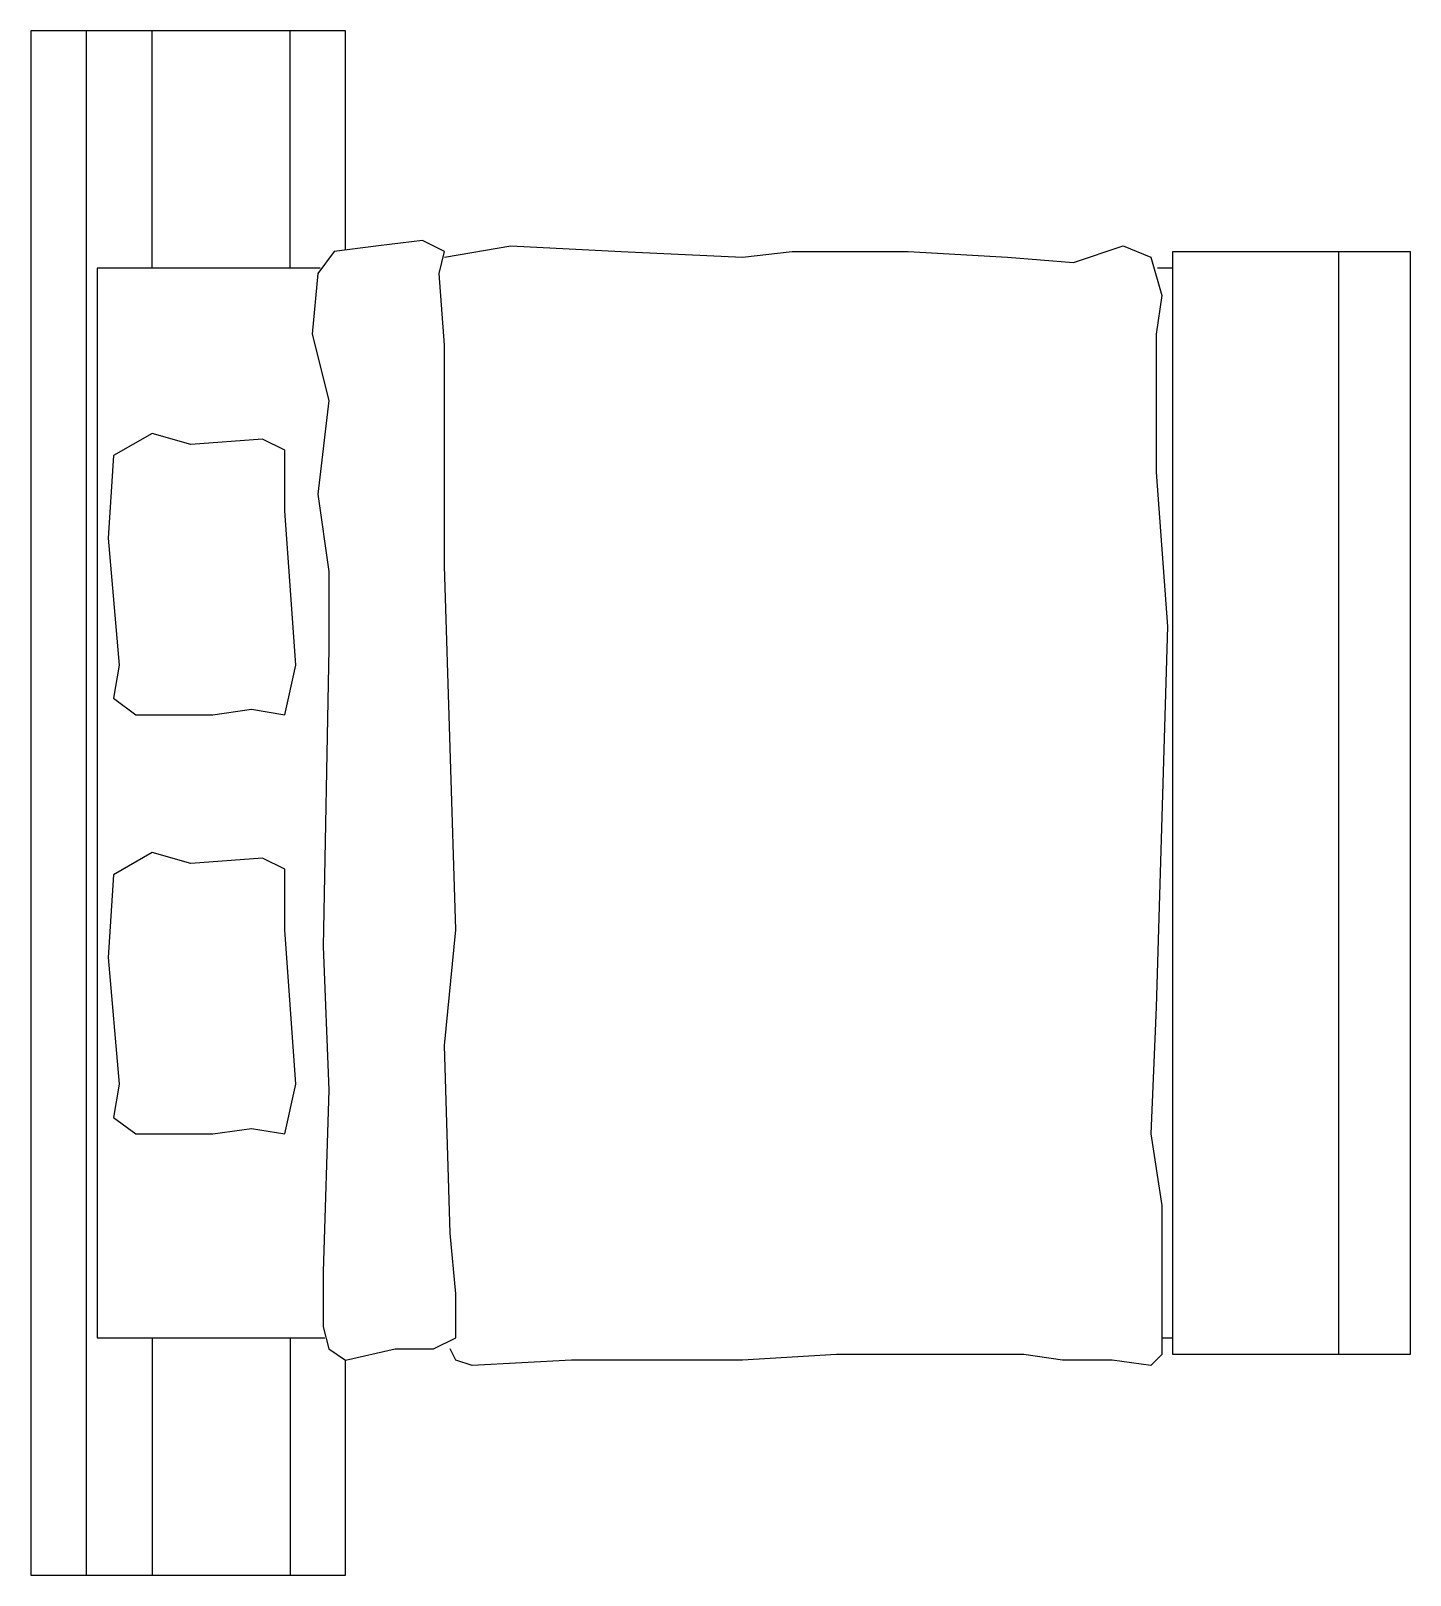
# Model space of a CAD drawing. Extents: x 0 to 250, y -280 to 0.
import ezdxf

# ---------------------------------------------------------------- set-up
doc = ezdxf.new("R2010")
doc.units = 0
doc.header["$LTSCALE"] = 50
doc.header["$MEASUREMENT"] = 0
doc.layers.get('0').update_dxf_attribs({"linetype": 'CONTINUOUS'})

msp = doc.modelspace()

# ---------------------------------------------------------------- linework, layer by layer
at = {"color": 0, "linetype": 'ByBlock'}
for p, q in [((10, 0), (10, -280)), ((22, -43), (22, 0)), ((47, -43), (47, 0)), ((237, -40), (237, -240)), ((52.43, -43), (12, -43)), ((12, -43), (12, -237)), ((207, -43), (204.24, -43)), ((12, -237), (53.28, -237)), ((22, -237), (22, -280)), ((47, -237), (47, -280)), ((205, -237), (207, -237))]:
    msp.add_line(p, q, dxfattribs=at)
for points in [[(57, -39.75), (57, 0), (0, 0), (0, -280), (57, -280), (57, -241)], [(75, -41), (87, -39), (107, -40), (129, -41), (138, -40), (159, -40), (177, -41), (189, -42), (198, -39), (203, -41), (205, -48), (204, -55), (204, -72), (204, -80), (206, -108), (204, -177), (203, -200), (205, -213), (205, -233), (205, -240), (203, -242), (196, -241), (187, -241), (180, -240), (158, -240), (146, -240), (129, -241), (119, -241), (98, -241), (80, -242), (77, -241), (76, -239)]]:
    msp.add_lwpolyline(points, dxfattribs=at)
for points in [[(75, -40), (71, -38), (63, -39), (55, -40), (52, -44), (51, -55), (54, -67), (52, -84), (54, -98), (54, -112), (53, -166), (54, -192), (53, -225), (53, -235), (54, -239), (57, -241), (66, -239), (73, -239), (77, -237), (77, -229), (76, -218), (75, -184), (77, -163), (75, -97), (75, -69), (75, -57), (74, -44)], [(250, -240), (207, -240), (207, -40), (250, -40)], [(48, -115), (46, -87), (46, -76), (42, -74), (29, -75), (22, -73), (15, -77), (14, -92), (16, -115), (15, -121), (19, -124), (33, -124), (40, -123), (46, -124)], [(48, -191), (46, -163), (46, -152), (42, -150), (29, -151), (22, -149), (15, -153), (14, -168), (16, -191), (15, -197), (19, -200), (33, -200), (40, -199), (46, -200)]]:
    msp.add_lwpolyline(points, close=True, dxfattribs=at)

doc.saveas('drawing.dxf')
